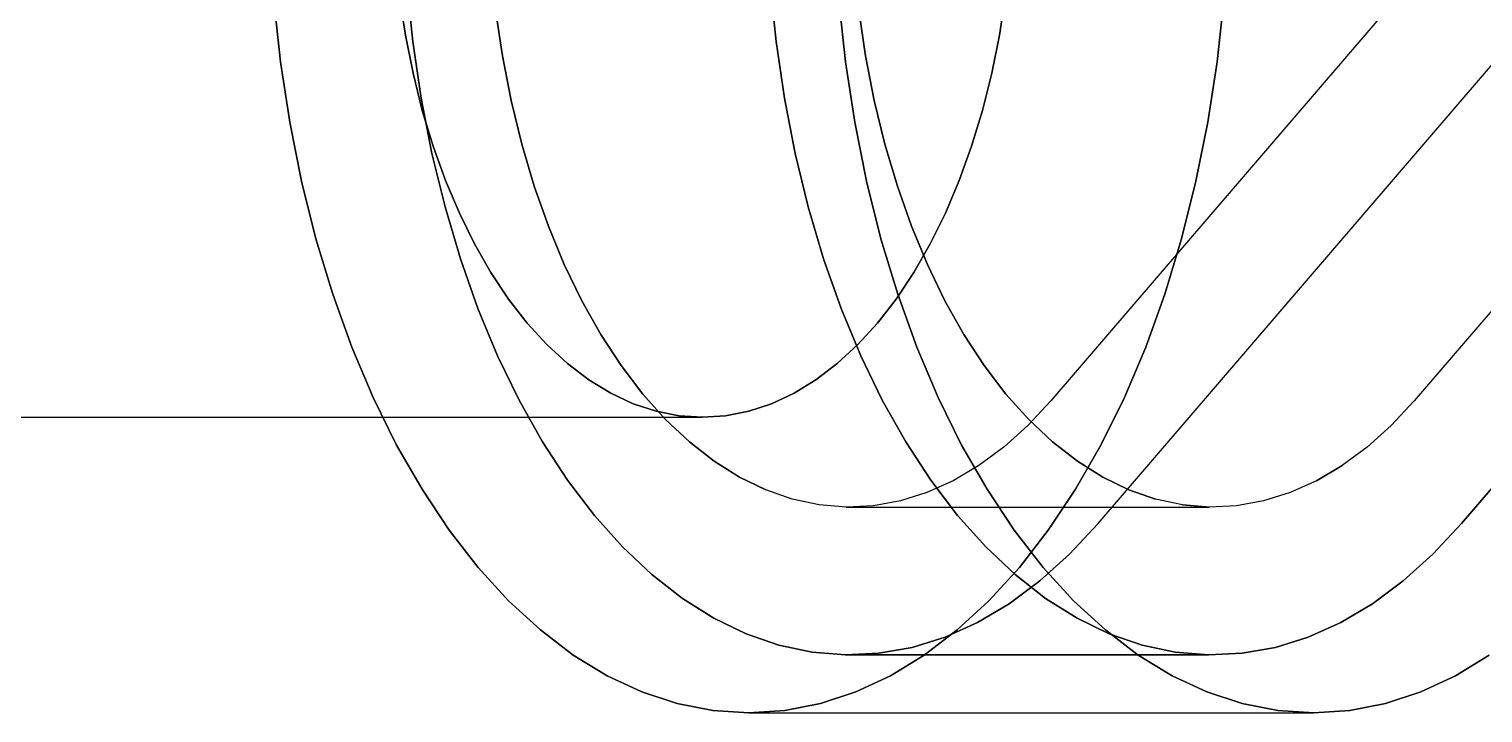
# Model space of a CAD drawing. Header units: millimetres. Extents: x -180 to 1414, y -663 to 972.
# Drawn here: x 655.39 to 684.9, y 738 to 751.88 of the extents above; entities that cross this region are included whole.
import ezdxf

# ---------------------------------------------------------------- set-up
doc = ezdxf.new("R2010")
doc.units = ezdxf.units.MM
doc.layers.add('SIDE', color=8, linetype='Continuous')

msp = doc.modelspace()

# ---------------------------------------------------------------- linework, layer by layer
at = {"layer": 'SIDE'}
for p, q in [((697.598, 769.337), (676.137, 744.337)), ((697.598, 769.337), (676.137, 744.337)), ((704.971, 769.337), (683.51, 744.337)), ((704.971, 769.337), (683.51, 744.337)), ((677.093, 741.843), (698.554, 766.843)), ((677.093, 741.843), (698.554, 766.843)), ((705.927, 766.843), (684.466, 741.843)), ((684.466, 741.843), (705.927, 766.843)), ((663.032, 751.758), (662.91, 752.552)), ((662.91, 752.552), (663.032, 751.758)), ((663.064, 752.788), (663.184, 751.624)), ((663.184, 751.624), (663.064, 752.788)), ((670.436, 752.788), (670.556, 751.624)), ((670.556, 751.624), (670.436, 752.788)), ((675.212, 752.552), (675.09, 751.758)), ((675.09, 751.758), (675.212, 752.552)), ((660.497, 751.217), (660.361, 752.466)), ((660.361, 752.466), (660.497, 751.217)), ((664.865, 752.264), (665.002, 751.335)), ((665.002, 751.335), (664.865, 752.264)), ((671.965, 751.217), (671.829, 752.466)), ((671.829, 752.466), (671.965, 751.217)), ((672.237, 752.264), (672.374, 751.335)), ((672.374, 751.335), (672.237, 752.264)), ((679.645, 752.466), (679.509, 751.217)), ((679.509, 751.217), (679.645, 752.466)), ((663.188, 750.981), (663.032, 751.758)), ((663.032, 751.758), (663.188, 750.981)), ((663.184, 751.624), (663.353, 750.478)), ((663.353, 750.478), (663.184, 751.624)), ((670.556, 751.624), (670.725, 750.478)), ((670.725, 750.478), (670.556, 751.624)), ((675.09, 751.758), (674.934, 750.981)), ((674.934, 750.981), (675.09, 751.758)), ((665.002, 751.335), (665.179, 750.427)), ((665.179, 750.427), (665.002, 751.335)), ((672.374, 751.335), (672.551, 750.427)), ((672.551, 750.427), (672.374, 751.335)), ((660.685, 749.989), (660.497, 751.217)), ((660.497, 751.217), (660.685, 749.989)), ((672.153, 749.989), (671.965, 751.217)), ((671.965, 751.217), (672.153, 749.989)), ((679.509, 751.217), (679.321, 749.989)), ((679.321, 749.989), (679.509, 751.217)), ((663.376, 750.227), (663.188, 750.981)), ((663.188, 750.981), (663.376, 750.227)), ((674.934, 750.981), (674.745, 750.227)), ((674.745, 750.227), (674.934, 750.981)), ((663.353, 750.478), (663.571, 749.357)), ((663.571, 749.357), (663.353, 750.478)), ((670.725, 750.478), (670.944, 749.357)), ((670.944, 749.357), (670.725, 750.478)), ((663.597, 749.5), (663.376, 750.227)), ((663.376, 750.227), (663.597, 749.5)), ((665.179, 750.427), (665.394, 749.544)), ((665.394, 749.544), (665.179, 750.427)), ((672.551, 750.427), (672.766, 749.544)), ((672.766, 749.544), (672.551, 750.427)), ((674.745, 750.227), (674.525, 749.5)), ((674.525, 749.5), (674.745, 750.227)), ((660.926, 748.789), (660.685, 749.989)), ((660.685, 749.989), (660.926, 748.789)), ((672.394, 748.789), (672.153, 749.989)), ((672.153, 749.989), (672.394, 748.789)), ((679.321, 749.989), (679.08, 748.789)), ((679.08, 748.789), (679.321, 749.989)), ((663.571, 749.357), (663.837, 748.268)), ((663.837, 748.268), (663.571, 749.357)), ((663.848, 748.803), (663.597, 749.5)), ((663.597, 749.5), (663.848, 748.803)), ((665.394, 749.544), (665.647, 748.692)), ((665.647, 748.692), (665.394, 749.544)), ((670.944, 749.357), (671.209, 748.268)), ((671.209, 748.268), (670.944, 749.357)), ((672.766, 749.544), (673.019, 748.692)), ((673.019, 748.692), (672.766, 749.544)), ((674.525, 749.5), (674.274, 748.803)), ((674.274, 748.803), (674.525, 749.5)), ((661.218, 747.624), (660.926, 748.789)), ((660.926, 748.789), (661.218, 747.624)), ((664.128, 748.142), (663.848, 748.803)), ((663.848, 748.803), (664.128, 748.142)), ((665.647, 748.692), (665.935, 747.876)), ((665.935, 747.876), (665.647, 748.692)), ((672.686, 747.624), (672.394, 748.789)), ((672.394, 748.789), (672.686, 747.624)), ((673.019, 748.692), (673.307, 747.876)), ((673.307, 747.876), (673.019, 748.692)), ((674.274, 748.803), (673.994, 748.142)), ((673.994, 748.142), (674.274, 748.803)), ((679.08, 748.789), (678.788, 747.624)), ((678.788, 747.624), (679.08, 748.789)), ((663.837, 748.268), (664.148, 747.217)), ((664.148, 747.217), (663.837, 748.268)), ((664.436, 747.518), (664.128, 748.142)), ((664.128, 748.142), (664.436, 747.518)), ((671.209, 748.268), (671.521, 747.217)), ((671.521, 747.217), (671.209, 748.268)), ((673.994, 748.142), (673.686, 747.518)), ((673.686, 747.518), (673.994, 748.142)), ((665.935, 747.876), (666.257, 747.099)), ((666.257, 747.099), (665.935, 747.876)), ((673.307, 747.876), (673.63, 747.099)), ((673.63, 747.099), (673.307, 747.876)), ((661.558, 746.5), (661.218, 747.624)), ((661.218, 747.624), (661.558, 746.5)), ((664.769, 746.936), (664.436, 747.518)), ((664.436, 747.518), (664.769, 746.936)), ((673.027, 746.5), (672.686, 747.624)), ((672.686, 747.624), (673.027, 746.5)), ((673.686, 747.518), (673.352, 746.936)), ((673.352, 746.936), (673.686, 747.518)), ((678.788, 747.624), (678.447, 746.5)), ((678.447, 746.5), (678.788, 747.624)), ((664.148, 747.217), (664.504, 746.209)), ((664.504, 746.209), (664.148, 747.217)), ((671.521, 747.217), (671.876, 746.209)), ((671.876, 746.209), (671.521, 747.217)), ((665.127, 746.4), (664.769, 746.936)), ((664.769, 746.936), (665.127, 746.4)), ((666.257, 747.099), (666.612, 746.366)), ((666.612, 746.366), (666.257, 747.099)), ((673.352, 746.936), (672.995, 746.4)), ((672.995, 746.4), (673.352, 746.936)), ((673.63, 747.099), (673.985, 746.366)), ((673.985, 746.366), (673.63, 747.099)), ((661.946, 745.424), (661.558, 746.5)), ((661.558, 746.5), (661.946, 745.424)), ((665.507, 745.911), (665.127, 746.4)), ((665.127, 746.4), (665.507, 745.911)), ((666.612, 746.366), (666.997, 745.682)), ((666.997, 745.682), (666.612, 746.366)), ((672.995, 746.4), (672.615, 745.911)), ((672.615, 745.911), (672.995, 746.4)), ((673.415, 745.424), (673.027, 746.5)), ((673.027, 746.5), (673.415, 745.424)), ((673.985, 746.366), (674.37, 745.682)), ((674.37, 745.682), (673.985, 746.366)), ((678.447, 746.5), (678.059, 745.424)), ((678.059, 745.424), (678.447, 746.5)), ((664.504, 746.209), (664.902, 745.25)), ((664.902, 745.25), (664.504, 746.209)), ((671.876, 746.209), (672.274, 745.25)), ((672.274, 745.25), (671.876, 746.209)), ((665.906, 745.474), (665.507, 745.911)), ((665.507, 745.911), (665.906, 745.474)), ((672.615, 745.911), (672.216, 745.474)), ((672.216, 745.474), (672.615, 745.911)), ((662.379, 744.401), (661.946, 745.424)), ((661.946, 745.424), (662.379, 744.401)), ((666.323, 745.089), (665.906, 745.474)), ((665.906, 745.474), (666.323, 745.089)), ((666.997, 745.682), (667.411, 745.049)), ((667.411, 745.049), (666.997, 745.682)), ((672.216, 745.474), (671.798, 745.089)), ((671.798, 745.089), (672.216, 745.474)), ((673.848, 744.401), (673.415, 745.424)), ((673.415, 745.424), (673.848, 744.401)), ((674.37, 745.682), (674.783, 745.049)), ((674.783, 745.049), (674.37, 745.682)), ((678.059, 745.424), (677.626, 744.401)), ((677.626, 744.401), (678.059, 745.424)), ((664.902, 745.25), (665.34, 744.346)), ((665.34, 744.346), (664.902, 745.25)), ((672.274, 745.25), (672.712, 744.346)), ((672.712, 744.346), (672.274, 745.25)), ((666.756, 744.76), (666.323, 745.089)), ((666.323, 745.089), (666.756, 744.76)), ((667.411, 745.049), (667.851, 744.472)), ((667.851, 744.472), (667.411, 745.049)), ((671.798, 745.089), (671.366, 744.76)), ((671.366, 744.76), (671.798, 745.089)), ((674.783, 745.049), (675.223, 744.472)), ((675.223, 744.472), (674.783, 745.049)), ((667.201, 744.489), (666.756, 744.76)), ((666.756, 744.76), (667.201, 744.489)), ((671.366, 744.76), (670.921, 744.489)), ((670.921, 744.489), (671.366, 744.76)), ((662.855, 743.437), (662.379, 744.401)), ((662.379, 744.401), (662.855, 743.437)), ((665.34, 744.346), (665.815, 743.502)), ((665.815, 743.502), (665.34, 744.346)), ((667.657, 744.276), (667.201, 744.489)), ((667.201, 744.489), (667.657, 744.276)), ((668.121, 744.123), (667.657, 744.276)), ((667.657, 744.276), (668.121, 744.123)), ((667.851, 744.472), (668.314, 743.955)), ((668.314, 743.955), (667.851, 744.472)), ((670.465, 744.276), (670.001, 744.123)), ((670.001, 744.123), (670.465, 744.276)), ((670.921, 744.489), (670.465, 744.276)), ((670.465, 744.276), (670.921, 744.489)), ((672.712, 744.346), (673.188, 743.502)), ((673.188, 743.502), (672.712, 744.346)), ((674.323, 743.437), (673.848, 744.401)), ((673.848, 744.401), (674.323, 743.437)), ((675.223, 744.472), (675.686, 743.955)), ((675.686, 743.955), (675.223, 744.472)), ((676.137, 744.337), (675.669, 743.835)), ((676.137, 744.337), (675.669, 743.835)), ((677.626, 744.401), (677.151, 743.437)), ((677.151, 743.437), (677.626, 744.401)), ((683.51, 744.337), (683.041, 743.835)), ((683.51, 744.337), (683.041, 743.835)), ((611.638, 744), (669.061, 744)), ((611.638, 744), (669.061, 744)), ((668.589, 744.031), (668.121, 744.123)), ((668.121, 744.123), (668.589, 744.031)), ((668.314, 743.955), (668.797, 743.499)), ((668.797, 743.499), (668.314, 743.955)), ((669.061, 744), (668.589, 744.031)), ((668.589, 744.031), (669.061, 744)), ((669.532, 744.031), (669.061, 744)), ((669.061, 744), (669.532, 744.031)), ((670.001, 744.123), (669.532, 744.031)), ((669.532, 744.031), (670.001, 744.123)), ((675.686, 743.955), (676.17, 743.499)), ((676.17, 743.499), (675.686, 743.955)), ((675.669, 743.835), (675.18, 743.394)), ((675.669, 743.835), (675.18, 743.394)), ((683.041, 743.835), (682.552, 743.394)), ((683.041, 743.835), (682.552, 743.394)), ((663.371, 742.538), (662.855, 743.437)), ((662.855, 743.437), (663.371, 742.538)), ((665.815, 743.502), (666.326, 742.721)), ((666.326, 742.721), (665.815, 743.502)), ((668.797, 743.499), (669.299, 743.107)), ((669.299, 743.107), (668.797, 743.499)), ((673.188, 743.502), (673.698, 742.721)), ((673.698, 742.721), (673.188, 743.502)), ((674.839, 742.538), (674.323, 743.437)), ((674.323, 743.437), (674.839, 742.538)), ((675.18, 743.394), (674.674, 743.019)), ((675.18, 743.394), (674.674, 743.019)), ((676.17, 743.499), (676.672, 743.107)), ((676.672, 743.107), (676.17, 743.499)), ((677.151, 743.437), (676.635, 742.538)), ((676.635, 742.538), (677.151, 743.437)), ((682.552, 743.394), (682.046, 743.019)), ((682.552, 743.394), (682.046, 743.019)), ((669.299, 743.107), (669.817, 742.782)), ((669.817, 742.782), (669.299, 743.107)), ((676.672, 743.107), (677.189, 742.782)), ((677.189, 742.782), (676.672, 743.107)), ((669.817, 742.782), (670.347, 742.525)), ((670.347, 742.525), (669.817, 742.782)), ((674.674, 743.019), (674.153, 742.711)), ((674.674, 743.019), (674.153, 742.711)), ((677.189, 742.782), (677.719, 742.525)), ((677.719, 742.525), (677.189, 742.782)), ((681.525, 742.711), (682.046, 743.019)), ((682.046, 743.019), (681.525, 742.711)), ((663.923, 741.709), (663.371, 742.538)), ((663.371, 742.538), (663.923, 741.709)), ((666.326, 742.721), (666.868, 742.01)), ((666.868, 742.01), (666.326, 742.721)), ((670.886, 742.338), (670.347, 742.525)), ((670.886, 742.338), (670.347, 742.525)), ((673.62, 742.471), (673.079, 742.302)), ((673.62, 742.471), (673.079, 742.302)), ((674.153, 742.711), (673.62, 742.471)), ((674.153, 742.711), (673.62, 742.471)), ((673.698, 742.721), (674.24, 742.01)), ((674.24, 742.01), (673.698, 742.721)), ((675.392, 741.709), (674.839, 742.538)), ((674.839, 742.538), (675.392, 741.709)), ((676.635, 742.538), (676.082, 741.709)), ((676.082, 741.709), (676.635, 742.538)), ((677.719, 742.525), (678.259, 742.338)), ((678.259, 742.338), (677.719, 742.525)), ((680.993, 742.471), (680.451, 742.302)), ((680.993, 742.471), (680.451, 742.302)), ((681.525, 742.711), (680.993, 742.471)), ((681.525, 742.711), (680.993, 742.471)), ((671.432, 742.221), (670.886, 742.338)), ((671.432, 742.221), (670.886, 742.338)), ((671.982, 742.177), (671.432, 742.221)), ((671.982, 742.177), (671.432, 742.221)), ((672.532, 742.203), (671.982, 742.177)), ((672.532, 742.203), (671.982, 742.177)), ((671.982, 742.177), (679.354, 742.177)), ((671.982, 742.177), (679.354, 742.177)), ((673.079, 742.302), (672.532, 742.203)), ((673.079, 742.302), (672.532, 742.203)), ((678.805, 742.221), (678.259, 742.338)), ((678.805, 742.221), (678.259, 742.338)), ((678.805, 742.221), (679.354, 742.177)), ((679.354, 742.177), (678.805, 742.221)), ((679.904, 742.203), (679.354, 742.177)), ((679.904, 742.203), (679.354, 742.177)), ((680.451, 742.302), (679.904, 742.203)), ((680.451, 742.302), (679.904, 742.203)), ((666.868, 742.01), (667.439, 741.371)), ((667.439, 741.371), (666.868, 742.01)), ((674.24, 742.01), (674.812, 741.371)), ((674.812, 741.371), (674.24, 742.01)), ((664.51, 740.954), (663.923, 741.709)), ((663.923, 741.709), (664.51, 740.954)), ((675.978, 740.954), (675.392, 741.709)), ((675.392, 741.709), (675.978, 740.954)), ((676.082, 741.709), (675.496, 740.954)), ((675.496, 740.954), (676.082, 741.709)), ((677.093, 741.843), (676.515, 741.223)), ((676.515, 741.223), (677.093, 741.843)), ((684.466, 741.843), (683.887, 741.223)), ((684.466, 741.843), (683.887, 741.223)), ((667.439, 741.371), (668.036, 740.808)), ((668.036, 740.808), (667.439, 741.371)), ((674.812, 741.371), (675.409, 740.808)), ((675.409, 740.808), (674.812, 741.371)), ((675.912, 740.679), (676.515, 741.223)), ((676.515, 741.223), (675.912, 740.679)), ((683.284, 740.679), (683.887, 741.223)), ((683.887, 741.223), (683.284, 740.679)), ((665.128, 740.278), (664.51, 740.954)), ((664.51, 740.954), (665.128, 740.278)), ((668.036, 740.808), (668.656, 740.325)), ((668.656, 740.325), (668.036, 740.808)), ((675.496, 740.954), (674.878, 740.278)), ((674.878, 740.278), (675.496, 740.954)), ((675.409, 740.808), (676.028, 740.325)), ((676.028, 740.325), (675.409, 740.808)), ((676.596, 740.278), (675.978, 740.954)), ((675.978, 740.954), (676.596, 740.278)), ((675.287, 740.216), (675.912, 740.679)), ((675.912, 740.679), (675.287, 740.216)), ((682.66, 740.216), (683.284, 740.679)), ((683.284, 740.679), (682.66, 740.216)), ((665.772, 739.684), (665.128, 740.278)), ((665.128, 740.278), (665.772, 739.684)), ((668.656, 740.325), (669.294, 739.923)), ((669.294, 739.923), (668.656, 740.325)), ((674.878, 740.278), (674.234, 739.684)), ((674.234, 739.684), (674.878, 740.278)), ((674.645, 739.836), (675.287, 740.216)), ((675.287, 740.216), (674.645, 739.836)), ((676.028, 740.325), (676.667, 739.923)), ((676.667, 739.923), (676.028, 740.325)), ((677.24, 739.684), (676.596, 740.278)), ((676.596, 740.278), (677.24, 739.684)), ((682.017, 739.836), (682.66, 740.216)), ((682.66, 740.216), (682.017, 739.836)), ((669.294, 739.923), (669.948, 739.606)), ((669.948, 739.606), (669.294, 739.923)), ((673.987, 739.54), (674.645, 739.836)), ((674.645, 739.836), (673.987, 739.54)), ((676.667, 739.923), (677.321, 739.606)), ((677.321, 739.606), (676.667, 739.923)), ((681.36, 739.54), (682.017, 739.836)), ((682.017, 739.836), (681.36, 739.54)), ((666.441, 739.175), (665.772, 739.684)), ((665.772, 739.684), (666.441, 739.175)), ((669.948, 739.606), (670.614, 739.376)), ((670.614, 739.376), (669.948, 739.606)), ((673.319, 739.331), (673.987, 739.54)), ((673.987, 739.54), (673.319, 739.331)), ((674.234, 739.684), (673.565, 739.175)), ((673.565, 739.175), (674.234, 739.684)), ((677.909, 739.175), (677.24, 739.684)), ((677.24, 739.684), (677.909, 739.175)), ((677.321, 739.606), (677.986, 739.376)), ((677.986, 739.376), (677.321, 739.606)), ((680.692, 739.331), (681.36, 739.54)), ((681.36, 739.54), (680.692, 739.331)), ((670.614, 739.376), (671.288, 739.232)), ((671.288, 739.232), (670.614, 739.376)), ((671.288, 739.232), (671.966, 739.177)), ((671.966, 739.177), (671.288, 739.232)), ((672.644, 739.21), (673.319, 739.331)), ((673.319, 739.331), (672.644, 739.21)), ((677.986, 739.376), (678.66, 739.232)), ((678.66, 739.232), (677.986, 739.376)), ((678.66, 739.232), (679.338, 739.177)), ((679.338, 739.177), (678.66, 739.232)), ((680.017, 739.21), (680.692, 739.331)), ((680.692, 739.331), (680.017, 739.21)), ((667.129, 738.755), (666.441, 739.175)), ((666.441, 739.175), (667.129, 738.755)), ((671.966, 739.177), (672.644, 739.21)), ((672.644, 739.21), (671.966, 739.177)), ((671.966, 739.177), (679.338, 739.177)), ((679.338, 739.177), (671.966, 739.177)), ((673.565, 739.175), (672.877, 738.755)), ((672.877, 738.755), (673.565, 739.175)), ((678.597, 738.755), (677.909, 739.175)), ((677.909, 739.175), (678.597, 738.755)), ((679.338, 739.177), (680.017, 739.21)), ((680.017, 739.21), (679.338, 739.177)), ((685.033, 739.175), (684.345, 738.755)), ((684.345, 738.755), (685.033, 739.175)), ((667.833, 738.426), (667.129, 738.755)), ((667.129, 738.755), (667.833, 738.426)), ((672.877, 738.755), (672.173, 738.426)), ((672.173, 738.426), (672.877, 738.755)), ((679.301, 738.426), (678.597, 738.755)), ((678.597, 738.755), (679.301, 738.426)), ((684.345, 738.755), (683.641, 738.426)), ((683.641, 738.426), (684.345, 738.755)), ((668.55, 738.19), (667.833, 738.426)), ((667.833, 738.426), (668.55, 738.19)), ((672.173, 738.426), (671.456, 738.19)), ((671.456, 738.19), (672.173, 738.426)), ((680.018, 738.19), (679.301, 738.426)), ((679.301, 738.426), (680.018, 738.19)), ((683.641, 738.426), (682.924, 738.19)), ((682.924, 738.19), (683.641, 738.426)), ((669.274, 738.048), (668.55, 738.19)), ((668.55, 738.19), (669.274, 738.048)), ((670.003, 738), (669.274, 738.048)), ((669.274, 738.048), (670.003, 738)), ((670.732, 738.048), (670.003, 738)), ((670.003, 738), (670.732, 738.048)), ((671.456, 738.19), (670.732, 738.048)), ((670.732, 738.048), (671.456, 738.19)), ((680.742, 738.048), (680.018, 738.19)), ((680.018, 738.19), (680.742, 738.048)), ((681.471, 738), (680.742, 738.048)), ((680.742, 738.048), (681.471, 738)), ((682.2, 738.048), (681.471, 738)), ((681.471, 738), (682.2, 738.048)), ((682.924, 738.19), (682.2, 738.048)), ((682.2, 738.048), (682.924, 738.19)), ((670.003, 738), (681.471, 738)), ((670.003, 738), (681.471, 738))]:
    msp.add_line(p, q, dxfattribs=at)

doc.saveas('drawing.dxf')
